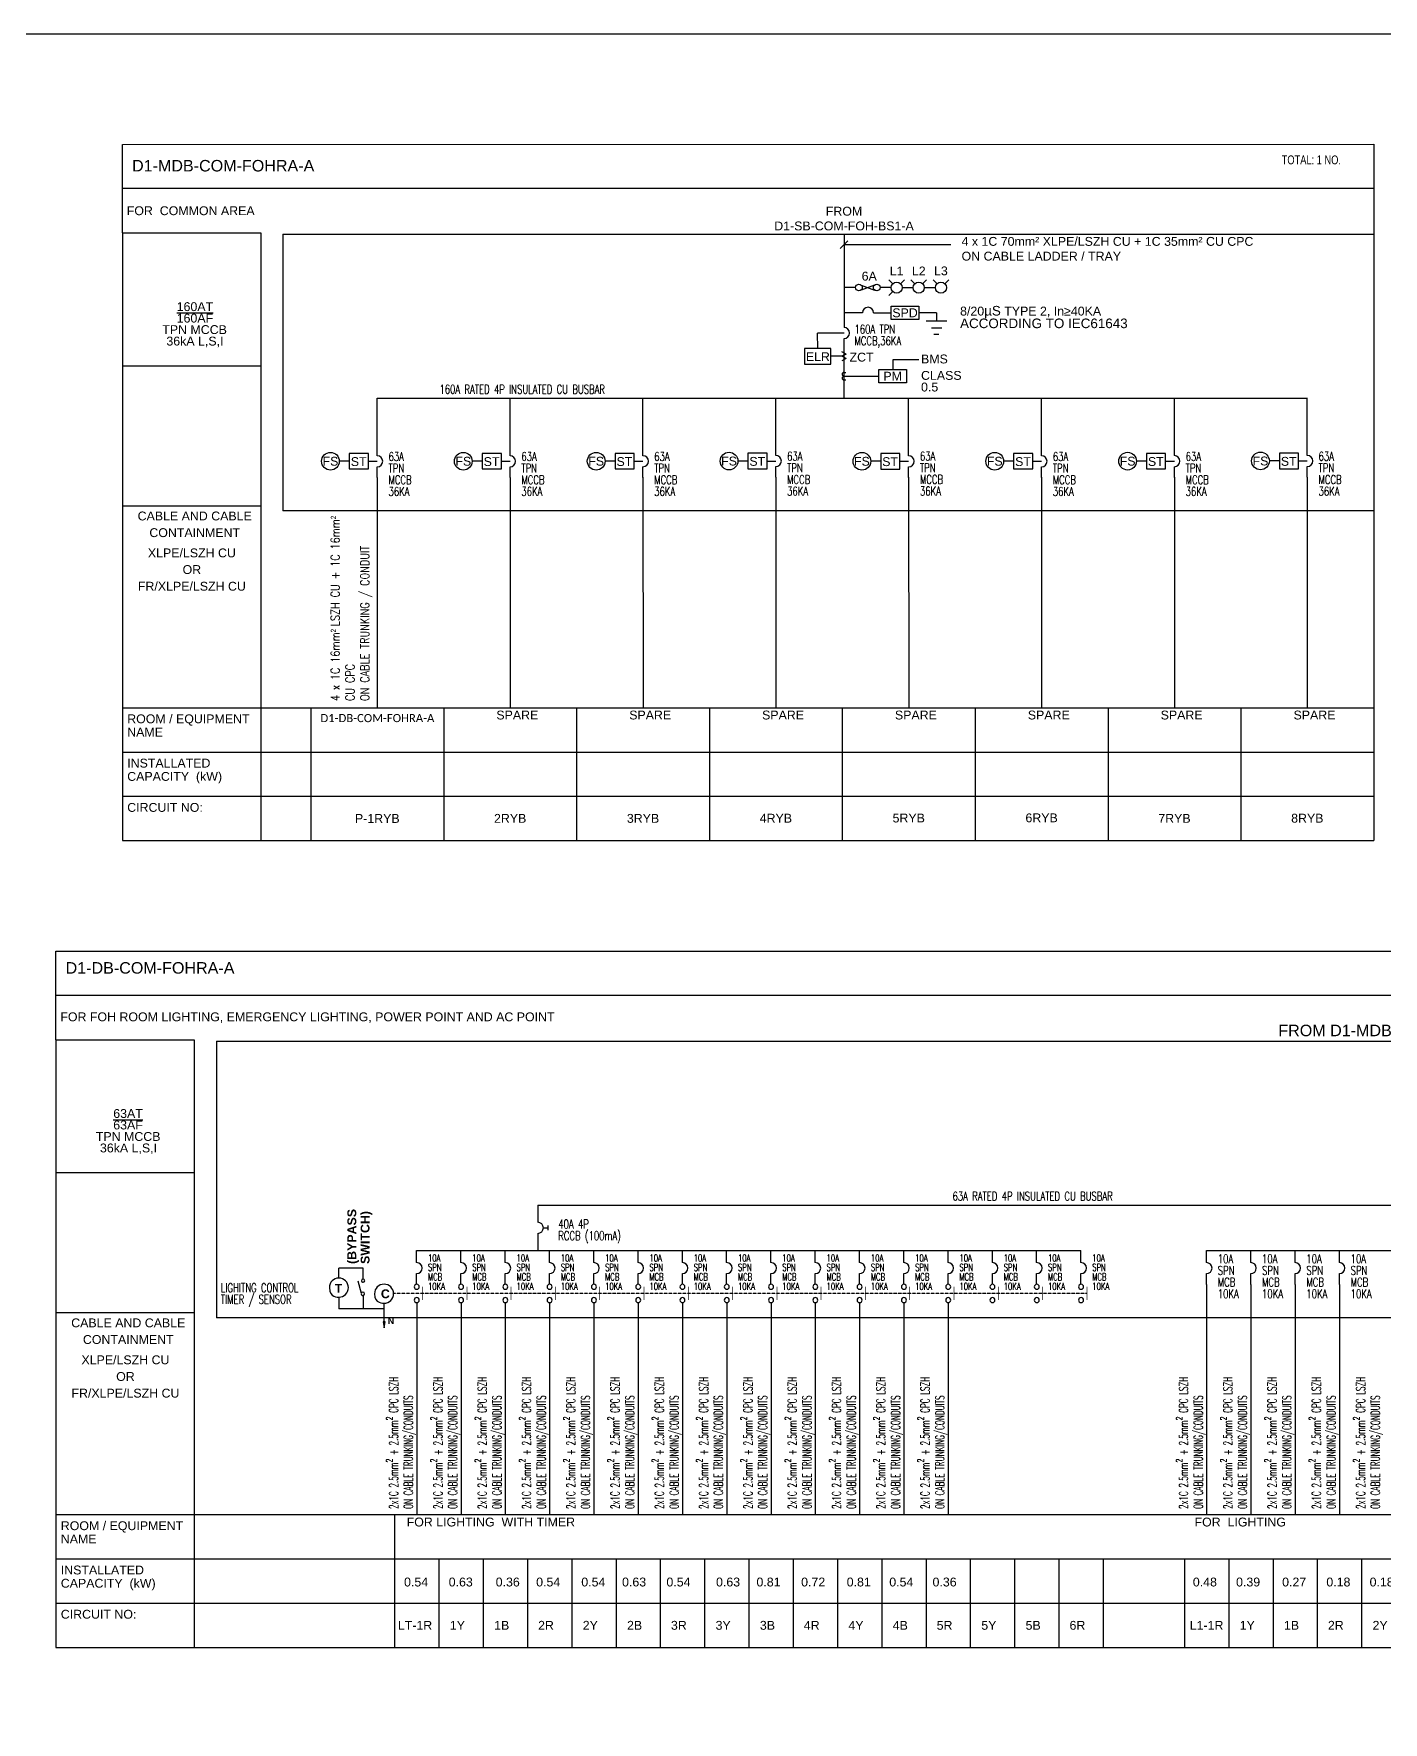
# Model space of a CAD drawing. Header units: inches. Extents: x 155818 to 1515405, y 4999 to 215277.
# Drawn here: x 188575 to 219046, y 177141 to 215277 of the extents above; entities that cross this region are included whole.
import ezdxf
from ezdxf.enums import TextEntityAlignment as Align

# ---------------------------------------------------------------- set-up
doc = ezdxf.new("R2010")
doc.units = ezdxf.units.IN
doc.header["$MEASUREMENT"] = 0
doc.linetypes.add('( Hidden )', pattern=[0.375, 0.25, -0.125])
for name, color, linetype in [('-ME-E-Sch DB', 7, 'Continuous'), ('-ME-E-Sch DB_Tx', 7, 'Continuous'), ('E-_ELEC----_E-', 7, 'Continuous'), ('E_ELEC----_E-', 7, 'Continuous')]:
    doc.layers.add(name, color=color, linetype=linetype)
doc.styles.add('-ME-Romans', font='romans.shx', dxfattribs={"width": 0.7})
doc.styles.add('-ME_Romans', font='romans.shx', dxfattribs={"width": 0.8})
doc.styles.add('arial', font='arial.ttf')
doc.styles.get("Standard").update_dxf_attribs({"font": 'arial.ttf'})
doc.dimstyles.get("Standard").update_dxf_attribs({"dimtxt": 0.18, "dimasz": 0.18, "dimexe": 0.18, "dimexo": 0.0625, "dimgap": 0.09, "dimtad": 0, "dimtih": 1, "dimtoh": 1, "dimdec": 4, "dimzin": 0, "dimdsep": 46, "dimtxsty": 'Standard', "dimcen": 0.09, "dimadec": 0, "dimazin": 0, "dimtfac": 1, "dimtdec": 4, "dimtofl": 0, "dimtmove": 0, "dimatfit": 3, "dimfxl": 1, "dimtolj": 1, "dimtzin": 0, "dimarcsym": 0})

# ---------------------------------------------------------------- blocks, each defined once
blk = doc.blocks.new('ELEC0302')
at = {"layer": 'E_ELEC----_E-'}
blk.add_arc((0, 0), 250, 270, 90, dxfattribs=at)
blk = doc.blocks.new('ELEC0331')
at = {"layer": 'E-_ELEC----_E-', "const_width": 20}
blk.add_lwpolyline([(0, -200), (0, 200)], dxfattribs=at)
at = {"layer": 'E-_ELEC----_E-'}
for centre in [(175, 200), (175, -200)]:
    blk.add_circle(centre, 75, dxfattribs=at)
blk = doc.blocks.new('ELEC0303')
at = {"layer": 'E_ELEC----_E-'}
for p, q in [((250, 0), (450, 0)), ((450, 100), (450, -100))]:
    blk.add_line(p, q, dxfattribs=at)
blk.add_arc((0, 0), 250, 270, 90, dxfattribs=at)
blk = doc.blocks.new('COIL_1')
at = {"ltscale": 0.5}
for p, q in [((0, 2.5), (1.2, 2.5)), ((0, -2.5), (1.2, -2.5))]:
    blk.add_line(p, q, dxfattribs=at)
for centre in [(0, 1.3), (0, -1.3)]:
    blk.add_arc(centre, 1.26, 90, 270, dxfattribs=at)
blk = doc.blocks.new('ELEC0327')
for p, q in [((151, 57), (-151, -57)), ((-151, 57), (151, -57))]:
    blk.add_line(p, q)
for centre in [(-200, 0), (200, 0)]:
    blk.add_circle(centre, 75)
blk = doc.blocks.new('ELEC0334')
for p, q in [((-191, 101), (0, 202)), ((-191, 101), (0, 0)), ((-191, -101), (0, 0)), ((-191, -101), (0, -202))]:
    blk.add_line(p, q)

msp = doc.modelspace()

# ---------------------------------------------------------------- hatches: boundary and pattern name
at = {"layer": '-ME-E-Sch DB'}
h = msp.add_hatch(color=3, dxfattribs=at)
h.dxf.hatch_style = 2
h.paths.add_polyline_path([(196462, 186186), (196484, 186050), (196507, 186186)])

# ---------------------------------------------------------------- linework, layer by layer
at = {"layer": '-ME-E-Sch DB', "color": 3}
for p, q in [((190575, 210779), (193699, 210779)), ((190575, 210779), (190575, 197054)), ((193699, 210779), (193700, 197054)), ((194199, 210748), (218832, 210750)), ((194199, 210748), (194199, 204501)), ((206783, 210425), (206957, 210599)), ((206870, 210748), (206870, 208643)), ((209282, 210512), (206871, 210512)), ((207537, 208975), (207933, 208975)), ((208958, 208975), (208563, 208975)), ((208723, 208791), (209193, 208791)), ((208842, 208633), (209078, 208633)), ((208958, 208975), (208958, 208791)), ((206870, 208518), (206275, 208518)), ((206276, 208167), (206275, 208518)), ((206870, 207047), (206870, 208393)), ((208901, 208492), (209015, 208492)), ((206576, 208167), (205976, 208167)), ((205976, 208167), (205976, 207817)), ((206576, 207817), (206576, 208167)), ((206870, 207992), (206576, 207992)), ((190575, 207779), (193699, 207779)), ((205976, 207817), (206576, 207817)), ((196330, 207047), (217330, 207047)), ((195700, 205622), (195474, 205622)), ((196133, 205797), (195700, 205797)), ((195700, 205797), (195700, 205447)), ((196133, 205447), (196133, 205797)), ((196133, 205622), (196330, 205622)), ((198700, 205622), (198474, 205622)), ((199133, 205797), (198700, 205797)), ((198700, 205797), (198700, 205447)), ((199133, 205447), (199133, 205797)), ((199133, 205622), (199330, 205622)), ((201700, 205623), (201474, 205623)), ((202133, 205798), (201700, 205798)), ((201700, 205798), (201700, 205448)), ((202133, 205448), (202133, 205798)), ((202133, 205623), (202330, 205623)), ((204700, 205627), (204474, 205627)), ((205133, 205802), (204700, 205802)), ((204700, 205802), (204700, 205452)), ((205133, 205452), (205133, 205802)), ((205133, 205627), (205330, 205627)), ((207700, 205621), (207474, 205621)), ((208133, 205796), (207700, 205796)), ((207700, 205796), (207700, 205446)), ((208133, 205446), (208133, 205796)), ((208133, 205621), (208330, 205621)), ((210700, 205622), (210474, 205622)), ((211133, 205797), (210700, 205797)), ((210700, 205797), (210700, 205447)), ((211133, 205447), (211133, 205797)), ((211133, 205622), (211330, 205622)), ((213700, 205624), (213474, 205624)), ((214133, 205799), (213700, 205799)), ((213700, 205799), (213700, 205449)), ((214133, 205449), (214133, 205799)), ((214133, 205624), (214330, 205624)), ((216700, 205628), (216474, 205628)), ((217133, 205803), (216700, 205803)), ((216700, 205803), (216700, 205453)), ((217133, 205453), (217133, 205803)), ((217133, 205628), (217330, 205628)), ((195700, 205447), (196133, 205447)), ((196330, 205256), (196330, 205497)), ((196330, 205256), (196332, 200056)), ((198700, 205447), (199133, 205447)), ((199330, 205256), (199330, 205497)), ((199330, 205253), (199332, 200053)), ((201700, 205448), (202133, 205448)), ((202330, 205257), (202330, 205498)), ((202330, 205261), (202332, 200061)), ((204700, 205452), (205133, 205452)), ((205330, 205261), (205330, 205502)), ((205330, 205261), (205332, 200061)), ((207700, 205446), (208133, 205446)), ((208330, 205255), (208330, 205496)), ((208330, 205259), (208332, 200059)), ((210700, 205447), (211133, 205447)), ((211330, 205256), (211330, 205497)), ((211330, 205260), (211332, 200060)), ((213700, 205449), (214133, 205449)), ((214330, 205257), (214330, 205499)), ((214330, 205261), (214332, 200061)), ((216700, 205453), (217133, 205453)), ((217330, 205261), (217330, 205503)), ((217330, 205261), (217332, 200061)), ((190585, 204617), (193705, 204617)), ((218832, 204500), (194199, 204501)), ((190585, 200054), (218832, 200056)), ((194832, 200056), (194832, 197054)), ((197832, 200056), (197832, 197054)), ((200832, 200056), (200832, 197054)), ((203832, 200056), (203832, 197054)), ((206832, 200056), (206832, 197054)), ((209832, 200056), (209832, 197054)), ((212832, 200056), (212832, 197054)), ((215832, 200056), (215832, 197054)), ((218832, 200056), (218832, 197054)), ((190585, 199054), (218832, 199054)), ((190585, 198054), (218832, 198054)), ((190575, 197054), (218832, 197054)), ((189075, 192555), (192199, 192555)), ((189075, 192555), (189075, 178830)), ((192199, 192555), (192200, 178830)), ((192699, 192524), (257929, 192526)), ((192699, 192524), (192699, 186276)), ((189075, 189555), (192199, 189555)), ((199956, 188823), (253234, 188824)), ((199956, 188823), (199956, 188433)), ((197220, 187795), (212220, 187795)), ((215055, 187794), (225055, 187795)), ((196010, 187396), (195464, 187396)), ((196010, 187151), (196010, 187396)), ((197220, 187032), (197220, 187273)), ((198220, 187032), (198220, 187273)), ((199220, 187032), (199220, 187273)), ((200220, 187032), (200220, 187273)), ((201220, 187032), (201220, 187273)), ((202220, 187032), (202220, 187273)), ((203220, 187032), (203220, 187273)), ((204220, 187032), (204220, 187273)), ((205220, 187032), (205220, 187273)), ((206220, 187032), (206220, 187273)), ((207220, 187032), (207220, 187273)), ((208220, 187032), (208220, 187273)), ((209220, 187032), (209220, 187273)), ((210220, 187032), (210220, 187273)), ((211220, 187032), (211220, 187273)), ((212220, 187032), (212220, 187273)), ((215055, 187031), (215055, 187273)), ((216055, 187031), (216055, 187273)), ((217055, 187031), (217055, 187273)), ((218055, 187031), (218055, 187273)), ((215055, 187031), (215057, 181831)), ((216055, 187031), (216057, 181831)), ((217055, 187031), (217057, 181831)), ((218055, 187031), (218057, 181831)), ((197222, 186619), (197222, 181831)), ((198222, 186619), (198222, 181831)), ((199222, 186619), (199222, 181831)), ((200222, 186619), (200222, 181831)), ((201222, 186619), (201222, 181831)), ((202222, 186619), (202222, 181831)), ((203222, 186619), (203222, 181831)), ((204222, 186619), (204222, 181831)), ((205222, 186619), (205222, 181831)), ((206222, 186619), (206222, 181831)), ((207222, 186619), (207222, 181831)), ((208222, 186619), (208222, 181831)), ((209222, 186619), (209222, 181831)), ((189085, 186393), (192205, 186393)), ((257929, 186276), (192699, 186276)), ((189085, 181830), (257929, 181832)), ((196722, 181831), (196722, 178830)), ((189085, 180830), (257929, 180830)), ((197722, 180830), (197722, 178830)), ((198722, 180830), (198722, 178830)), ((199722, 180830), (199722, 178830)), ((200722, 180830), (200722, 178830)), ((201722, 180830), (201722, 178830)), ((202722, 180830), (202722, 178830)), ((203722, 180830), (203722, 178830)), ((204722, 180830), (204722, 178830)), ((205722, 180830), (205722, 178830)), ((206722, 180830), (206722, 178830)), ((207722, 180830), (207722, 178830)), ((208722, 180830), (208722, 178830)), ((209722, 180830), (209722, 178830)), ((210722, 180830), (210722, 178830)), ((211722, 180830), (211722, 178830)), ((212722, 180830), (212722, 178830)), ((214557, 180830), (214557, 178830)), ((215557, 180830), (215557, 178830)), ((216557, 180830), (216557, 178830)), ((217557, 180830), (217557, 178830)), ((218557, 180830), (218557, 178830)), ((189085, 179830), (257929, 179830)), ((189075, 178830), (257929, 178830))]:
    msp.add_line(p, q, dxfattribs=at)
at = {"layer": '-ME-E-Sch DB', "color": 3, "linetype": '( Hidden )'}
msp.add_line((212354, 186827), (196700, 186827), dxfattribs=at)
at = {"layer": '-ME-E-Sch DB', "color": 3}
for points in [[(190575, 210779), (190575, 212779), (218832, 212780), (218832, 197054)], [(218832, 211780), (190575, 211779)], [(207120, 209544), (206870, 209544)], [(207933, 209544), (207683, 209544)], [(207287, 208975), (206870, 208975)], [(206870, 207543), (207655, 207543)], [(196330, 206019), (196330, 207047)], [(199330, 206019), (199330, 207047)], [(202330, 206020), (202330, 207048)], [(205330, 206024), (205330, 207052)], [(208330, 206018), (208330, 207046)], [(211330, 206019), (211330, 207047)], [(214330, 206020), (214330, 207048)], [(217330, 206024), (217330, 207052)], [(196330, 205747), (196330, 206019)], [(199330, 205747), (199330, 206019)], [(202330, 205748), (202330, 206020)], [(205330, 205752), (205330, 206024)], [(208330, 205746), (208330, 206018)], [(211330, 205747), (211330, 206019)], [(214330, 205749), (214330, 206020)], [(217330, 205753), (217330, 206024)], [(189075, 192555), (189075, 194555), (257929, 194556), (257929, 178830)], [(257929, 193556), (189075, 193555)], [(199956, 188183), (199956, 187794)], [(197220, 187523), (197220, 187795)], [(198220, 187523), (198220, 187795)], [(199220, 187523), (199220, 187795)], [(200220, 187523), (200220, 187795)], [(201220, 187523), (201220, 187795)], [(202220, 187523), (202220, 187795)], [(203220, 187523), (203220, 187795)], [(204220, 187523), (204220, 187795)], [(205220, 187523), (205220, 187795)], [(206220, 187523), (206220, 187795)], [(207220, 187523), (207220, 187795)], [(208220, 187523), (208220, 187795)], [(209220, 187523), (209220, 187795)], [(210220, 187523), (210220, 187795)], [(211220, 187523), (211220, 187795)], [(212220, 187523), (212220, 187795)], [(215055, 187523), (215055, 187794)], [(216055, 187523), (216055, 187794)], [(217055, 187523), (217055, 187794)], [(218055, 187523), (218055, 187794)], [(195464, 187172), (195464, 187396)], [(195977, 186821), (195903, 187104)], [(195464, 186742), (195464, 186475)], [(196011, 186781), (196011, 186475)], [(196484, 186186), (196484, 186605)], [(196484, 186475), (195464, 186475)], [(196462, 186186), (196484, 186050), (196507, 186186), (196462, 186186)]]:
    msp.add_lwpolyline(points, dxfattribs=at)
for points in [[(207933, 209128), (208563, 209128), (208563, 208823), (207933, 208823)], [(207655, 207696), (208284, 207696), (208284, 207391), (207655, 207391)]]:
    msp.add_lwpolyline(points, close=True, dxfattribs=at)
for centre in [(195274, 205622), (198274, 205622), (201274, 205623), (204274, 205627), (207274, 205621), (210274, 205622), (213274, 205624), (216274, 205628)]:
    msp.add_circle(centre, 200, dxfattribs=at)
for points, knots in [([(195464, 186742), (195464, 186742), (195345, 186742), (195249, 186838), (195249, 186957), (195249, 187076), (195345, 187172), (195464, 187172), (195583, 187172), (195679, 187076), (195679, 186957), (195679, 186838), (195583, 186742), (195464, 186742)], [0, 0, 0, 0, 0.5, 1, 1, 1, 2, 2, 2, 3, 3, 3, 4, 4, 4, 4]), ([(196009, 187078), (196009, 187078), (196009, 187078), (196009, 187078), (196009, 187078), (196009, 187078), (196009, 187078), (196009, 187078), (196009, 187078), (196009, 187078), (195992, 187078), (195975, 187095), (195975, 187112), (195975, 187134), (195992, 187151), (196009, 187151), (196031, 187151), (196048, 187134), (196048, 187112), (196048, 187095), (196031, 187078), (196009, 187078)], [0, 0, 0, 0, 0.001953, 0.003906, 0.007812, 0.015625, 0.03125, 0.0625, 0.125, 0.25, 0.5, 1, 1, 1, 2, 2, 2, 3, 3, 3, 4, 4, 4, 4]), ([(196484, 186605), (196484, 186605), (196365, 186605), (196269, 186701), (196269, 186820), (196269, 186939), (196365, 187035), (196484, 187035), (196603, 187035), (196700, 186939), (196700, 186820), (196700, 186701), (196603, 186605), (196484, 186605)], [0, 0, 0, 0, 0.5, 1, 1, 1, 2, 2, 2, 3, 3, 3, 4, 4, 4, 4]), ([(196005, 186781), (196005, 186781), (196005, 186781), (196005, 186781), (196005, 186781), (196005, 186781), (196005, 186781), (196005, 186781), (196005, 186781), (196005, 186781), (195988, 186781), (195971, 186798), (195971, 186815), (195971, 186838), (195988, 186855), (196005, 186855), (196028, 186855), (196045, 186838), (196045, 186815), (196045, 186798), (196028, 186781), (196005, 186781)], [0, 0, 0, 0, 0.001953, 0.003906, 0.007812, 0.015625, 0.03125, 0.0625, 0.125, 0.25, 0.5, 1, 1, 1, 2, 2, 2, 3, 3, 3, 4, 4, 4, 4])]:
    msp.add_open_spline(points, degree=3, knots=knots, dxfattribs=at)
at = {"layer": 'Defpoints'}
msp.add_lwpolyline([(155818, 215277), (261093, 215277), (261093, 134327), (155818, 134327)], close=True, dxfattribs=at)
at = {"layer": 'E-_ELEC----_E-', "color": 3}
for p, q in [((207970, 209632), (207881, 209721)), ((207970, 209456), (207881, 209367)), ((208146, 209632), (208235, 209721)), ((208183, 209544), (208433, 209544)), ((208470, 209632), (208381, 209721)), ((208646, 209632), (208735, 209721)), ((208683, 209544), (208933, 209544)), ((208970, 209632), (208881, 209721)), ((209146, 209632), (209235, 209721))]:
    msp.add_line(p, q, dxfattribs=at)
for centre in [(208058, 209544), (208558, 209544), (209058, 209544)]:
    msp.add_circle(centre, 125, dxfattribs=at)

# ---------------------------------------------------------------- block references
at = {"layer": '-ME-E-Sch DB', "color": 3}
msp.add_blockref('ELEC0327', (207408, 209544), dxfattribs=at)
at = {"layer": '-ME-E-Sch DB', "color": 3, "xscale": 0.5, "yscale": 0.5, "zscale": 0.5}
for name, p, rotation in [('ELEC0302', (207412, 208975), 90), ('ELEC0334', (206822, 207992), 180)]:
    msp.add_blockref(name, p, dxfattribs=dict(at, rotation=rotation))
at = {"layer": '-ME-E-Sch DB', "color": 3}
for name, p, xscale, yscale, zscale in [('ELEC0302', (206870, 208518), 0.5, 0.5, 0.5), ('COIL_1', (206870, 207543), 33.333333, 33.333333, 33.333333), ('ELEC0302', (196330, 205622), 0.5, 0.5, 0.5), ('ELEC0302', (199330, 205622), 0.5, 0.5, 0.5), ('ELEC0302', (202330, 205623), 0.5, 0.5, 0.5), ('ELEC0302', (205330, 205627), 0.5, 0.5, 0.5), ('ELEC0302', (208330, 205621), 0.5, 0.5, 0.5), ('ELEC0302', (211330, 205622), 0.5, 0.5, 0.5), ('ELEC0302', (214330, 205624), 0.5, 0.5, 0.5), ('ELEC0302', (217330, 205628), 0.5, 0.5, 0.5), ('ELEC0303', (199956, 188308), 0.5, 0.5, 0.5), ('ELEC0302', (197220, 187398), 0.5, 0.5, 0.5), ('ELEC0302', (198220, 187398), 0.5, 0.5, 0.5), ('ELEC0302', (199220, 187398), 0.5, 0.5, 0.5), ('ELEC0302', (200220, 187398), 0.5, 0.5, 0.5), ('ELEC0302', (201220, 187398), 0.5, 0.5, 0.5), ('ELEC0302', (202220, 187398), 0.5, 0.5, 0.5), ('ELEC0302', (203220, 187398), 0.5, 0.5, 0.5), ('ELEC0302', (204220, 187398), 0.5, 0.5, 0.5), ('ELEC0302', (205220, 187398), 0.5, 0.5, 0.5), ('ELEC0302', (206220, 187398), 0.5, 0.5, 0.5), ('ELEC0302', (207220, 187398), 0.5, 0.5, 0.5), ('ELEC0302', (208220, 187398), 0.5, 0.5, 0.5), ('ELEC0302', (209220, 187398), 0.5, 0.5, 0.5), ('ELEC0302', (210220, 187398), 0.5, 0.5, 0.5), ('ELEC0302', (211220, 187398), 0.5, 0.5, 0.5), ('ELEC0302', (212220, 187398), 0.5, 0.5, 0.5), ('ELEC0302', (215055, 187398), 0.5, 0.5, 0.5), ('ELEC0302', (216055, 187398), 0.5, 0.5, 0.5), ('ELEC0302', (217055, 187398), 0.5, 0.5, 0.5), ('ELEC0302', (218055, 187398), 0.5, 0.5, 0.5), ('ELEC0331', (197354, 186826), -0.75, 0.75, 0.75), ('ELEC0331', (198354, 186826), -0.75, 0.75, 0.75), ('ELEC0331', (199354, 186826), -0.75, 0.75, 0.75), ('ELEC0331', (200354, 186826), -0.75, 0.75, 0.75), ('ELEC0331', (201354, 186826), -0.75, 0.75, 0.75), ('ELEC0331', (202354, 186826), -0.75, 0.75, 0.75), ('ELEC0331', (203354, 186826), -0.75, 0.75, 0.75), ('ELEC0331', (204354, 186826), -0.75, 0.75, 0.75), ('ELEC0331', (205354, 186826), -0.75, 0.75, 0.75), ('ELEC0331', (206354, 186826), -0.75, 0.75, 0.75), ('ELEC0331', (207354, 186826), -0.75, 0.75, 0.75), ('ELEC0331', (208354, 186826), -0.75, 0.75, 0.75), ('ELEC0331', (209354, 186826), -0.75, 0.75, 0.75), ('ELEC0331', (210354, 186826), -0.75, 0.75, 0.75), ('ELEC0331', (211354, 186826), -0.75, 0.75, 0.75), ('ELEC0331', (212354, 186826), -0.75, 0.75, 0.75)]:
    msp.add_blockref(name, p, dxfattribs=dict(at, xscale=xscale, yscale=yscale, zscale=zscale))

# ---------------------------------------------------------------- texts
for s, p in [('SPD', (208248, 208975)), ('PM', (207969, 207543))]:
    msp.add_text(s, height=200, dxfattribs=at).set_placement(p, align=Align.MIDDLE_CENTER)
at = {"layer": '-ME-E-Sch DB', "color": 3, "style": 'arial'}
for s, p in [('ELR', (206008, 207884)), ('ST', (195733, 205514)), ('ST', (198733, 205514)), ('ST', (201733, 205515)), ('ST', (204733, 205519)), ('ST', (207733, 205513)), ('ST', (210733, 205514)), ('ST', (213733, 205516)), ('ST', (216733, 205520))]:
    msp.add_text(s, height=200, dxfattribs=at).set_placement(p)
for p in [(195274, 205622), (198274, 205622), (201274, 205623), (204274, 205627), (207274, 205621), (210274, 205622), (213274, 205624), (216274, 205628)]:
    msp.add_text('FS', height=200, dxfattribs=at).set_placement(p, align=Align.MIDDLE)
at = {"layer": '-ME-E-Sch DB', "color": 3, "insert": (209447, 210688), "char_height": 200, "width": 8064.47, "attachment_point": 1}
msp.add_mtext(' 4 x 1C 70mm² XLPE/LSZH CU + 1C 35mm² CU CPC\\P ON CABLE LADDER / TRAY   ', dxfattribs=at)
at = {"layer": '-ME-E-Sch DB', "color": 3, "char_height": 200, "attachment_point": 1, "line_spacing_factor": 0.789273}
for s, insert, width in [('6A', (207269, 209903), 921.41), ('BMS', (208609, 208032), 737.13), ('CLASS 0.5', (208609, 207661), 737.13)]:
    msp.add_mtext(s, dxfattribs=dict(at, insert=insert, width=width))
at = {"layer": '-ME-E-Sch DB', "color": 3, "char_height": 200, "attachment_point": 1, "line_spacing_factor": 0.789273, "style": '-ME-Romans'}
for s, insert, width in [('{\\W1;\\fArial|b0|i0|c0|p34;8/20\\H1.08333x;µS\\H0.92308x; TYPE 2, In≥40KA \\P\\H1.08333x;ACCORDING TO IEC61643}', (209491, 209130), 6030.79), ('160A RATED 4P INSULATED CU BUSBAR', (197735, 207348), 6030.79), ('63A RATED 4P INSULATED CU BUSBAR', (209320, 189123), 6030.79), ('40A 4P\\PRCCB (100mA)', (200418, 188494), 2497.13)]:
    msp.add_mtext(s, dxfattribs=dict(at, insert=insert, width=width))
at = {"layer": '-ME-E-Sch DB', "color": 3, "insert": (206995, 207972), "char_height": 200, "width": 773.59, "attachment_point": 4, "style": 'arial'}
msp.add_mtext('ZCT', dxfattribs=at)
at = {"layer": '-ME-E-Sch DB', "color": 3, "char_height": 200, "attachment_point": 4, "rotation": 90}
for s, insert in [('{\\fHelvetica|b1|i0|c0|p4;(BYPASS}', (195786, 187492)), ('{\\fHelvetica|b1|i0|c0|p4;SWITCH)}', (196086, 187492))]:
    msp.add_mtext(s, dxfattribs=dict(at, insert=insert))
at = {"layer": '-ME-E-Sch DB', "color": 3, "attachment_point": 7}
for s, insert, char_height in [('{\\fHelvetica|b1|i0|c0|p5;T}', (195370, 186840), 200), ('{\\fHelvetica|b1|i0|c0|p5;C}', (196413, 186715), 200), ('{\\fHelvetica|b1|i0|c0|p4;N}', (196569, 186135), 141.02)]:
    msp.add_mtext(s, dxfattribs=dict(at, insert=insert, char_height=char_height))
at = {"layer": '-ME-E-Sch DB_Tx', "color": 3}
for s, p in [('D1-MDB-COM-FOHRA-A', (190794, 212167)), ('D1-DB-COM-FOHRA-A', (189294, 194049))]:
    msp.add_text(s, height=260, dxfattribs=at).set_placement(p)
at = {"layer": '-ME-E-Sch DB_Tx', "color": 3, "width": 0.75}
msp.add_text('TOTAL: 1 NO.', height=200, dxfattribs=at).set_placement((216753, 212429), align=Align.MIDDLE_LEFT)
at = {"layer": '-ME-E-Sch DB_Tx', "color": 3}
for s, p in [('ROOM / EQUIPMENT ', (190685, 199804)), ('NAME', (190685, 199504)), ('INSTALLATED ', (190685, 198804)), ('CAPACITY  (kW)', (190685, 198504)), ('CIRCUIT NO:', (190685, 197804)), ('ROOM / EQUIPMENT ', (189185, 181580)), ('NAME', (189185, 181280)), ('CAPACITY  (kW)', (189185, 180280)), ('INSTALLATED ', (189185, 180580)), ('CIRCUIT NO:', (189185, 179580))]:
    msp.add_text(s, height=200, dxfattribs=at).set_placement(p, align=Align.MIDDLE_LEFT)
for s, p in [('P-1RYB', (196332, 197554)), ('2RYB', (199332, 197556)), ('3RYB', (202332, 197556)), ('4RYB', (205332, 197560)), ('5RYB', (208332, 197564)), ('6RYB', (211332, 197568)), ('7RYB', (214332, 197556)), ('8RYB', (217332, 197560)), ('0.54', (197208, 180308)), ('0.63', (198216, 180308)), ('0.36', (199277, 180308)), ('0.54', (200191, 180308)), ('0.54', (201210, 180308)), ('0.63', (202130, 180308)), ('0.54', (203132, 180308)), ('0.63', (204252, 180308)), ('0.81', (205165, 180308)), ('0.72', (206174, 180308)), ('0.81', (207203, 180308)), ('0.54', (208164, 180308)), ('0.36', (209141, 180308)), ('0.48', (215019, 180308)), ('0.39', (215995, 180308)), ('0.27', (217035, 180308)), ('0.18', (218033, 180308)), ('0.18', (219010, 180308)), ('LT-1R', (197184, 179330)), ('1Y', (198141, 179330)), ('1B', (199141, 179330)), ('2R', (200141, 179330)), ('2Y', (201141, 179330)), ('2B', (202141, 179330)), ('3R', (203141, 179330)), ('3Y', (204141, 179330)), ('3B', (205141, 179330)), ('4R', (206141, 179330)), ('4Y', (207141, 179330)), ('4B', (208141, 179330)), ('5R', (209141, 179330)), ('5Y', (210141, 179330)), ('5B', (211141, 179330)), ('6R', (212141, 179330)), ('L1-1R', (215057, 179330)), ('1Y', (215975, 179330)), ('1B', (216975, 179330)), ('2R', (217975, 179330)), ('2Y', (218975, 179330))]:
    msp.add_text(s, height=200, dxfattribs=at).set_placement(p, align=Align.MIDDLE_CENTER)
for s, insert, char_height, width, attachment_point in [('FOR  COMMON AREA', (190675, 211279), 200, 64987.82, 4), ('FROM D1-SB-COM-FOH-BS1-A', (206870, 211102), 200, 3686.54, 5), ('{\\fCalibri|b0|i0|c0|p34;\\H0.91667x;D1-DB-COM-FOHRA-A}', (195048, 199913), 200, 1753.57, 1), ('SPARE', (199020, 199990), 200, 1053.41, 1), ('SPARE', (202020, 199990), 200, 1053.41, 1), ('SPARE', (205020, 199990), 200, 1053.41, 1), ('SPARE', (208020, 199990), 200, 1053.41, 1), ('SPARE', (211020, 199990), 200, 1053.41, 1), ('SPARE', (214020, 199990), 200, 1053.41, 1), ('SPARE', (217020, 199990), 200, 1053.41, 1), ('FOR FOH ROOM LIGHTING, EMERGENCY LIGHTING, POWER POINT AND AC POINT', (189175, 193055), 200, 64987.82, 4), ('FROM D1-MDB-COM-FOHRA-A', (216677, 192896), 260, 5550.16, 1), ('FOR LIGHTING  WITH TIMER', (196995, 181763), 200, 6520.24, 1), ('FOR  LIGHTING ', (214785, 181763), 200, 6520.24, 1)]:
    msp.add_mtext(s, dxfattribs=dict(at, insert=insert, char_height=char_height, width=width, attachment_point=attachment_point))
at = {"layer": '-ME-E-Sch DB_Tx', "color": 3, "char_height": 200, "width": 4377.18}
for s, insert, attachment_point, line_spacing_factor in [('\\pi1795.00428;{\\L160AT\\P\\pi1798.61956;}160AF\\P\\pi1469.76553;TPN MCCB\\P\\pi1562.46676;36kA L,S,I ', (190007, 209214), 1, 0.778039), ('CABLE AND CABLE \\PCONTAINMENT', (192209, 204196), 5, 1.128527), ('XLPE/LSZH CU\\POR\\PFR/XLPE/LSZH CU', (192145, 203174), 5, 1.128527), ('\\pi1862.73961;{\\L63AT\\P\\pi1866.35489;}63AF\\P\\pi1469.76553;TPN MCCB\\P\\pi1562.46676;36kA L,S,I ', (188507, 190990), 1, 0.778039), ('CABLE AND CABLE \\PCONTAINMENT', (190709, 185972), 5, 1.128527), ('XLPE/LSZH CU\\POR\\PFR/XLPE/LSZH CU', (190645, 184949), 5, 1.128527)]:
    msp.add_mtext(s, dxfattribs=dict(at, insert=insert, attachment_point=attachment_point, line_spacing_factor=line_spacing_factor))
at = {"layer": '-ME-E-Sch DB_Tx', "color": 3, "attachment_point": 1, "line_spacing_factor": 0.789273, "style": '-ME-Romans'}
for s, insert, char_height, width in [('160A TPN  MCCB,36KA', (207106, 208705), 200, 1181.82), ('63A\\PTPN  MCCB\\P36KA', (196585, 205829), 200, 460.71), ('63A\\PTPN  MCCB\\P36KA', (199585, 205830), 200, 460.71), ('63A\\PTPN  MCCB\\P36KA', (202585, 205830), 200, 460.71), ('63A\\PTPN  MCCB\\P36KA', (205585, 205836), 200, 460.71), ('63A\\PTPN  MCCB\\P36KA', (208585, 205838), 200, 460.71), ('63A\\PTPN  MCCB\\P36KA', (211585, 205829), 200, 460.71), ('63A\\PTPN  MCCB\\P36KA', (214585, 205830), 200, 460.71), ('63A\\PTPN  MCCB\\P36KA', (217585, 205835), 200, 460.71), ('10A\\PSPN  MCB\\P10KA', (197476, 187708), 162, 373.17), ('10A\\PSPN  MCB\\P10KA', (198476, 187708), 162, 373.17), ('10A\\PSPN  MCB\\P10KA', (199476, 187708), 162, 373.17), ('10A\\PSPN  MCB\\P10KA', (200476, 187708), 162, 373.17), ('10A\\PSPN  MCB\\P10KA', (201476, 187708), 162, 373.17), ('10A\\PSPN  MCB\\P10KA', (202476, 187708), 162, 373.17), ('10A\\PSPN  MCB\\P10KA', (203476, 187708), 162, 373.17), ('10A\\PSPN  MCB\\P10KA', (204476, 187708), 162, 373.17), ('10A\\PSPN  MCB\\P10KA', (205476, 187708), 162, 373.17), ('10A\\PSPN  MCB\\P10KA', (206476, 187708), 162, 373.17), ('10A\\PSPN  MCB\\P10KA', (207476, 187708), 162, 373.17), ('10A\\PSPN  MCB\\P10KA', (208476, 187708), 162, 373.17), ('10A\\PSPN  MCB\\P10KA', (209476, 187708), 162, 373.17), ('10A\\PSPN  MCB\\P10KA', (210476, 187708), 162, 373.17), ('10A\\PSPN  MCB\\P10KA', (211476, 187708), 162, 373.17), ('10A\\PSPN  MCB\\P10KA', (212476, 187708), 162, 373.17), ('10A\\PSPN  MCB\\P10KA', (215310, 187708), 200, 458.74), ('10A\\PSPN  MCB\\P10KA', (216310, 187708), 200, 458.74), ('10A\\PSPN  MCB\\P10KA', (217310, 187708), 200, 458.74), ('10A\\PSPN  MCB\\P10KA', (218310, 187708), 200, 458.74), ('LIGHITNG CONTROL  TIMER / SENSOR', (192799, 187056), 200, 2504.06)]:
    msp.add_mtext(s, dxfattribs=dict(at, insert=insert, char_height=char_height, width=width))
at = {"layer": '-ME-E-Sch DB_Tx', "color": 3, "char_height": 200, "attachment_point": 1, "rotation": 90, "style": '-ME_Romans'}
for s, insert, width in [('\\A1;4 x 1C 16mm{\\fArial|b0|i0|c134|p32;² \\Fromans.shx|c0;LSZH CU + 1C }16mm{\\fArial|b0|i0|c134|p32;² \\Fromans.shx|c0;CU CPC \\W0.7; \\P}ON CABLE TRUNKING / CONDUIT ', (195282, 200208), 4293), ('\\A1;{\\W0.6;2x1C 2.5mm{\\H0.7x;\\S2^ ;} + 2.5mm{\\H0.7x;\\S2^ ;} CPC LSZH\\PON CABLE TRUNKING/CONDUITS}', (196533, 181957), 4768.08), ('\\A1;{\\W0.6;2x1C 2.5mm{\\H0.7x;\\S2^ ;} + 2.5mm{\\H0.7x;\\S2^ ;} CPC LSZH\\PON CABLE TRUNKING/CONDUITS}', (197533, 181957), 4768.08), ('\\A1;{\\W0.6;2x1C 2.5mm{\\H0.7x;\\S2^ ;} + 2.5mm{\\H0.7x;\\S2^ ;} CPC LSZH\\PON CABLE TRUNKING/CONDUITS}', (198533, 181957), 4768.08), ('\\A1;{\\W0.6;2x1C 2.5mm{\\H0.7x;\\S2^ ;} + 2.5mm{\\H0.7x;\\S2^ ;} CPC LSZH\\PON CABLE TRUNKING/CONDUITS}', (199533, 181957), 4768.08), ('\\A1;{\\W0.6;2x1C 2.5mm{\\H0.7x;\\S2^ ;} + 2.5mm{\\H0.7x;\\S2^ ;} CPC LSZH\\PON CABLE TRUNKING/CONDUITS}', (200533, 181957), 4768.08), ('\\A1;{\\W0.6;2x1C 2.5mm{\\H0.7x;\\S2^ ;} + 2.5mm{\\H0.7x;\\S2^ ;} CPC LSZH\\PON CABLE TRUNKING/CONDUITS}', (201533, 181957), 4768.08), ('\\A1;{\\W0.6;2x1C 2.5mm{\\H0.7x;\\S2^ ;} + 2.5mm{\\H0.7x;\\S2^ ;} CPC LSZH\\PON CABLE TRUNKING/CONDUITS}', (202533, 181957), 4768.08), ('\\A1;{\\W0.6;2x1C 2.5mm{\\H0.7x;\\S2^ ;} + 2.5mm{\\H0.7x;\\S2^ ;} CPC LSZH\\PON CABLE TRUNKING/CONDUITS}', (203533, 181957), 4768.08), ('\\A1;{\\W0.6;2x1C 2.5mm{\\H0.7x;\\S2^ ;} + 2.5mm{\\H0.7x;\\S2^ ;} CPC LSZH\\PON CABLE TRUNKING/CONDUITS}', (204533, 181957), 4768.08), ('\\A1;{\\W0.6;2x1C 2.5mm{\\H0.7x;\\S2^ ;} + 2.5mm{\\H0.7x;\\S2^ ;} CPC LSZH\\PON CABLE TRUNKING/CONDUITS}', (205533, 181957), 4768.08), ('\\A1;{\\W0.6;2x1C 2.5mm{\\H0.7x;\\S2^ ;} + 2.5mm{\\H0.7x;\\S2^ ;} CPC LSZH\\PON CABLE TRUNKING/CONDUITS}', (206533, 181957), 4768.08), ('\\A1;{\\W0.6;2x1C 2.5mm{\\H0.7x;\\S2^ ;} + 2.5mm{\\H0.7x;\\S2^ ;} CPC LSZH\\PON CABLE TRUNKING/CONDUITS}', (207533, 181957), 4768.08), ('\\A1;{\\W0.6;2x1C 2.5mm{\\H0.7x;\\S2^ ;} + 2.5mm{\\H0.7x;\\S2^ ;} CPC LSZH\\PON CABLE TRUNKING/CONDUITS}', (208533, 181957), 4768.08), ('\\A1;{\\W0.6;2x1C 2.5mm{\\H0.7x;\\S2^ ;} + 2.5mm{\\H0.7x;\\S2^ ;} CPC LSZH\\PON CABLE TRUNKING/CONDUITS}', (214368, 181957), 4768.08), ('\\A1;{\\W0.6;2x1C 2.5mm{\\H0.7x;\\S2^ ;} + 2.5mm{\\H0.7x;\\S2^ ;} CPC LSZH\\PON CABLE TRUNKING/CONDUITS}', (215368, 181957), 4768.08), ('\\A1;{\\W0.6;2x1C 2.5mm{\\H0.7x;\\S2^ ;} + 2.5mm{\\H0.7x;\\S2^ ;} CPC LSZH\\PON CABLE TRUNKING/CONDUITS}', (216368, 181957), 4768.08), ('\\A1;{\\W0.6;2x1C 2.5mm{\\H0.7x;\\S2^ ;} + 2.5mm{\\H0.7x;\\S2^ ;} CPC LSZH\\PON CABLE TRUNKING/CONDUITS}', (217368, 181957), 4768.08), ('\\A1;{\\W0.6;2x1C 2.5mm{\\H0.7x;\\S2^ ;} + 2.5mm{\\H0.7x;\\S2^ ;} CPC LSZH\\PON CABLE TRUNKING/CONDUITS}', (218368, 181957), 4768.08)]:
    msp.add_mtext(s, dxfattribs=dict(at, insert=insert, width=width))
at = {"layer": 'E-_ELEC----_E-', "color": 3, "ltscale": 10, "char_height": 200, "width": 200, "attachment_point": 8, "style": 'arial'}
for s, insert in [('L1', (208058, 209819)), ('L2', (208558, 209819)), ('L3', (209058, 209819))]:
    msp.add_mtext(s, dxfattribs=dict(at, insert=insert))

# ---------------------------------------------------------------- leaders
at = {"layer": '-ME-E-Sch DB', "color": 3}
msp.add_leader([(208557, 207916), (207972, 207916), (207972, 207696)], dimstyle='Standard', dxfattribs=at)

doc.saveas('drawing.dxf')
